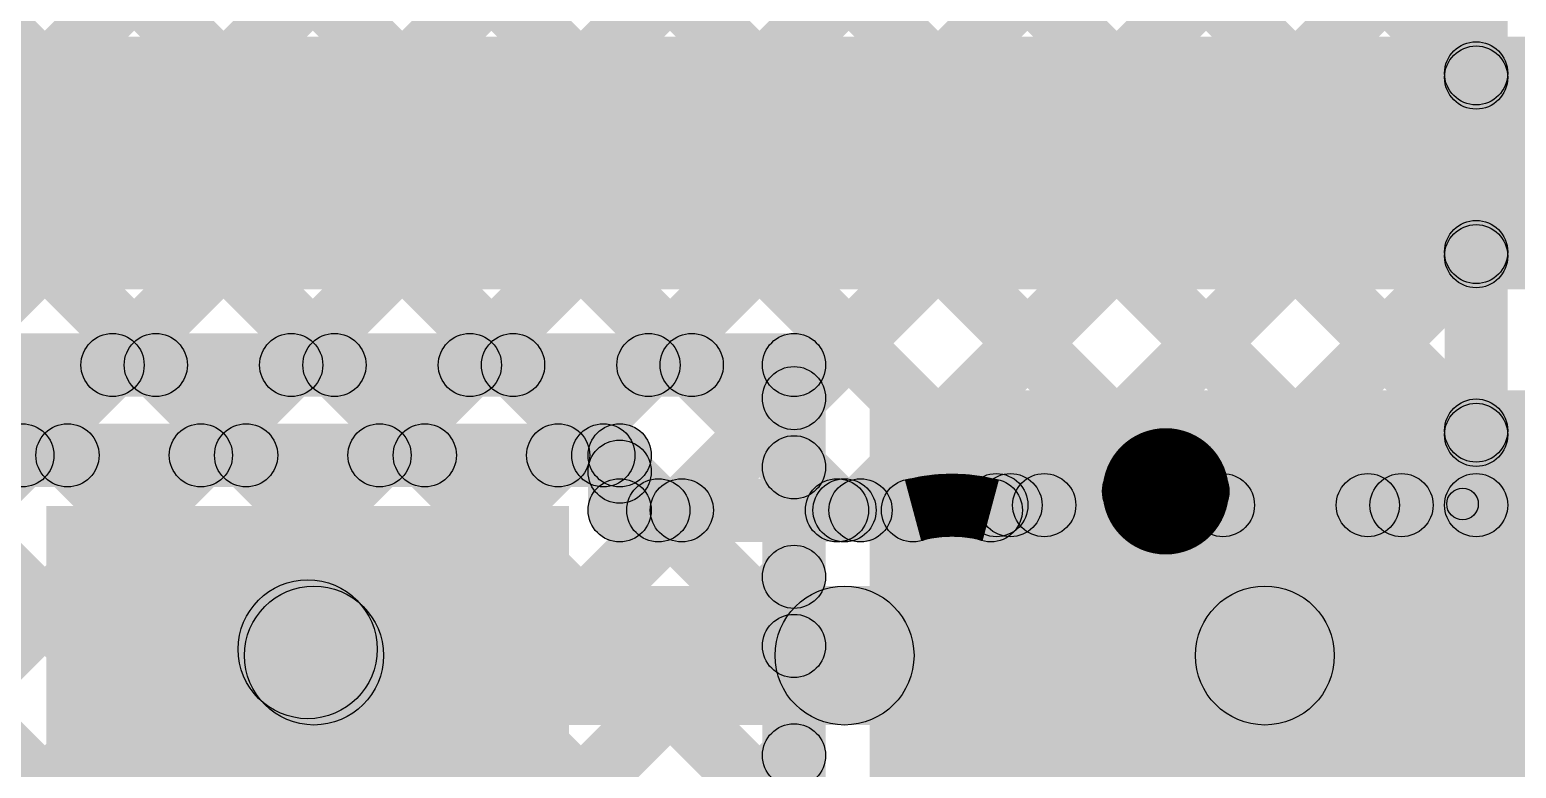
# Model space of a CAD drawing. Header units: millimetres. Extents: x -0.08 to 3.07, y -0.08 to 2.73.
# Drawn here: x 1.147 to 1.3824, y 0.8862 to 1.0031 of the extents above; entities that cross this region are included whole.
import ezdxf

# ---------------------------------------------------------------- set-up
doc = ezdxf.new("R2010")
doc.units = ezdxf.units.MM
doc.header["$MEASUREMENT"] = 0
for name, color, linetype in [('BottomLayer', 5, 'Continuous'), ('BottomPaste', 16, 'Continuous'), ('BottomSolder', 6, 'Continuous'), ('TopLayer', 1, 'Continuous'), ('TopOverlay', 2, 'Continuous'), ('TopPaste', 8, 'Continuous'), ('TopSolder', 216, 'Continuous'), ('ViaHoleLayer', 16, 'Continuous')]:
    doc.layers.add(name, color=color, linetype=linetype)

# ---------------------------------------------------------------- blocks, each defined once
blk = doc.blocks.new('NZT660A_36')
at = {"layer": 'TopLayer'}
blk.add_hatch(color=1, dxfattribs=at).paths.add_polyline_path([(0.07185, -0.08268), (0.10925, -0.08268), (0.10925, -0.15748), (0.07185, -0.15748)])
at = {"layer": 'TopPaste'}
blk.add_hatch(color=8, dxfattribs=at).paths.add_polyline_path([(0.07185, -0.08268), (0.10925, -0.08268), (0.10925, -0.15748), (0.07185, -0.15748)])
at = {"layer": 'TopSolder'}
blk.add_hatch(color=216, dxfattribs=at).paths.add_polyline_path([(0.06785, -0.07868), (0.11325, -0.07868), (0.11325, -0.16148), (0.06785, -0.16148)])
blk = doc.blocks.new('BQ2057WSNTR_56')
at = {"layer": 'TopLayer'}
blk.add_hatch(color=1, dxfattribs=at).paths.add_polyline_path([(-0.07579, 0.08681), (-0.07579, 0.06319), (-0.13681, 0.06319), (-0.13681, 0.08681)])
at = {"layer": 'TopOverlay'}
h = blk.add_hatch(color=2, dxfattribs=at)
edge = h.paths.add_edge_path()
edge.add_arc((-0.127, 0.101), 0.005, 0, 360)
h = blk.add_hatch(color=2, dxfattribs=at)
edge = h.paths.add_edge_path()
edge.add_arc((-0.117, 0.101), 0.005, 0, 360)
h = blk.add_hatch(color=2, dxfattribs=at)
edge = h.paths.add_edge_path()
edge.add_arc((-0.075, 0.099), 0.0025, 0, 360)
blk.add_hatch(color=2, dxfattribs=at).paths.add_polyline_path([(-0.075, 0.0965), (-0.075, 0.1015), (0.08, 0.1015), (0.08, 0.0965)])
at = {"layer": 'TopPaste'}
blk.add_hatch(color=8, dxfattribs=at).paths.add_polyline_path([(-0.07579, 0.08681), (-0.07579, 0.06319), (-0.13681, 0.06319), (-0.13681, 0.08681)])
at = {"layer": 'TopSolder'}
blk.add_hatch(color=216, dxfattribs=at).paths.add_polyline_path([(-0.07179, 0.09081), (-0.07179, 0.05919), (-0.14081, 0.05919), (-0.14081, 0.09081)])
at = {"layer": 'TopOverlay', "const_width": 0.01}
blk.add_lwpolyline([(-0.117, 0.101, 1), (-0.127, 0.101, 1)], format="xyb", close=True, dxfattribs=at)
at = {"layer": 'TopOverlay'}
for centre, radius in [((-0.127, 0.101), 0.005), ((-0.117, 0.101), 0.005), ((-0.075, 0.099), 0.0025)]:
    blk.add_circle(centre, radius, dxfattribs=at)
blk = doc.blocks.new('RES_0805_B_83')
at = {"layer": 'BottomLayer'}
for points in [[(-0.06, 0.025), (-0.02, 0.025), (-0.02, -0.025), (-0.06, -0.025)], [(0.02, 0.025), (0.06, 0.025), (0.06, -0.025), (0.02, -0.025)]]:
    blk.add_hatch(color=5, dxfattribs=at).paths.add_polyline_path(points)
at = {"layer": 'BottomPaste'}
for points in [[(-0.06, 0.025), (-0.02, 0.025), (-0.02, -0.025), (-0.06, -0.025)], [(0.02, 0.025), (0.06, 0.025), (0.06, -0.025), (0.02, -0.025)]]:
    blk.add_hatch(color=16, dxfattribs=at).paths.add_polyline_path(points)
at = {"layer": 'BottomSolder'}
for points in [[(-0.064, 0.029), (-0.016, 0.029), (-0.016, -0.029), (-0.064, -0.029)], [(0.016, 0.029), (0.064, 0.029), (0.064, -0.029), (0.016, -0.029)]]:
    blk.add_hatch(color=6, dxfattribs=at).paths.add_polyline_path(points)

msp = doc.modelspace()

# ---------------------------------------------------------------- hatches: boundary and pattern name
at = {"layer": 'BottomLayer'}
for points in [[(1.009, 0.962), (1.009, 1.002), (1.582, 1.002), (1.582, 0.962)], [(0.9695, 0.66746), (0.96242, 0.67454), (1.24142, 0.95354), (1.2485, 0.94646)], [(0.97041, 0.69667), (0.96334, 0.70374), (1.21314, 0.95354), (1.22021, 0.94646)], [(0.97054, 0.72507), (0.96346, 0.73214), (1.18486, 0.95354), (1.19193, 0.94646)], [(0.97054, 0.75336), (0.96346, 0.76043), (1.15657, 0.95354), (1.16364, 0.94646)], [(1.02225, 0.945), (1.02225, 0.955), (1.268, 0.955), (1.268, 0.945)], [(1.07856, 0.94646), (1.08564, 0.95354), (1.23654, 0.80264), (1.22946, 0.79556)], [(1.10685, 0.94646), (1.11392, 0.95354), (1.23654, 0.83092), (1.22946, 0.82385)], [(1.13513, 0.94646), (1.1422, 0.95354), (1.23654, 0.8592), (1.22946, 0.85213)], [(1.16342, 0.94646), (1.17049, 0.95354), (1.25949, 0.86454), (1.25242, 0.85746)], [(1.1917, 0.94646), (1.19877, 0.95354), (1.27154, 0.88077), (1.26446, 0.8737)], [(1.21999, 0.94646), (1.22706, 0.95354), (1.27154, 0.90906), (1.26446, 0.90199)], [(1.24827, 0.94646), (1.25534, 0.95354), (1.27154, 0.93734), (1.26446, 0.93027)], [(1.273, 0.861), (1.263, 0.861), (1.263, 0.95), (1.273, 0.95)], [(0.99778, 0.66746), (0.99071, 0.67454), (1.26446, 0.94829), (1.27154, 0.94122)], [(1.391, 0.946), (1.28, 0.946), (1.28, 0.866), (1.391, 0.866)], [(1.02606, 0.66746), (1.01899, 0.67454), (1.26446, 0.92001), (1.27154, 0.91294)], [(1.24435, 0.85746), (1.23728, 0.86454), (1.26446, 0.89172), (1.27154, 0.88465)]]:
    msp.add_hatch(color=5, dxfattribs=at).paths.add_polyline_path(points)
h = msp.add_hatch(color=5, dxfattribs=at)
edge = h.paths.add_edge_path()
edge.add_arc((1.16011, 0.95), 0.005, 0, 360)
h = msp.add_hatch(color=5, dxfattribs=at)
edge = h.paths.add_edge_path()
edge.add_arc((1.16695, 0.95), 0.005, 0, 360)
h = msp.add_hatch(color=5, dxfattribs=at)
edge = h.paths.add_edge_path()
edge.add_arc((1.18839, 0.95), 0.005, 0, 360)
h = msp.add_hatch(color=5, dxfattribs=at)
edge = h.paths.add_edge_path()
edge.add_arc((1.19524, 0.95), 0.005, 0, 360)
h = msp.add_hatch(color=5, dxfattribs=at)
edge = h.paths.add_edge_path()
edge.add_arc((1.21668, 0.95), 0.005, 0, 360)
h = msp.add_hatch(color=5, dxfattribs=at)
edge = h.paths.add_edge_path()
edge.add_arc((1.22352, 0.95), 0.005, 0, 360)
h = msp.add_hatch(color=5, dxfattribs=at)
edge = h.paths.add_edge_path()
edge.add_arc((1.24496, 0.95), 0.005, 0, 360)
h = msp.add_hatch(color=5, dxfattribs=at)
edge = h.paths.add_edge_path()
edge.add_arc((1.25181, 0.95), 0.005, 0, 360)
h = msp.add_hatch(color=5, dxfattribs=at)
edge = h.paths.add_edge_path()
edge.add_arc((1.268, 0.95), 0.005, 0, 360)
h = msp.add_hatch(color=5, dxfattribs=at)
edge = h.paths.add_edge_path()
edge.add_arc((1.268, 0.95), 0.005, 0, 360)
h = msp.add_hatch(color=5, dxfattribs=at)
edge = h.paths.add_edge_path()
edge.add_arc((1.268, 0.94476), 0.005, 0, 360)
h = msp.add_hatch(color=5, dxfattribs=at)
edge = h.paths.add_edge_path()
edge.add_arc((1.268, 0.93381), 0.005, 0, 360)
h = msp.add_hatch(color=5, dxfattribs=at)
edge = h.paths.add_edge_path()
edge.add_arc((1.268, 0.91647), 0.005, 0, 360)
h = msp.add_hatch(color=5, dxfattribs=at)
edge = h.paths.add_edge_path()
edge.add_arc((1.293, 0.904), 0.01181, 0, 360)
h = msp.add_hatch(color=5, dxfattribs=at)
edge = h.paths.add_edge_path()
edge.add_arc((1.268, 0.90552), 0.005, 0, 360)
h = msp.add_hatch(color=5, dxfattribs=at)
edge = h.paths.add_edge_path()
edge.add_arc((1.268, 0.88819), 0.005, 0, 360)
at = {"layer": 'TopLayer'}
for points in [[(1.14934, 0.93217), (1.14227, 0.93924), (1.31457, 1.11154), (1.32164, 1.10446)], [(1.17763, 0.93217), (1.17056, 0.93924), (1.34286, 1.11154), (1.34993, 1.10446)], [(1.20591, 0.93217), (1.19884, 0.93924), (1.37114, 1.11154), (1.37821, 1.10446)], [(1.23169, 1.10446), (1.23876, 1.11154), (1.37954, 0.97076), (1.37246, 0.96369)], [(1.25998, 1.10446), (1.26705, 1.11154), (1.37954, 0.99905), (1.37246, 0.99198)], [(1.381, 0.92781), (1.371, 0.92781), (1.371, 1.108), (1.381, 1.108)], [(1.22246, 1.08541), (1.22954, 1.09248), (1.37954, 0.94248), (1.37246, 0.93541)], [(1.2342, 0.93217), (1.22713, 0.93924), (1.37246, 1.08458), (1.37954, 1.0775)], [(1.22246, 1.05712), (1.22954, 1.06419), (1.36238, 0.93135), (1.35531, 0.92428)], [(1.25378, 0.92346), (1.24671, 0.93054), (1.37246, 1.05629), (1.37954, 1.04922)], [(1.04796, 1.03364), (1.05503, 1.04071), (1.1565, 0.93924), (1.14943, 0.93217)], [(1.07624, 1.03364), (1.08331, 1.04071), (1.18479, 0.93924), (1.17772, 0.93217)], [(1.09494, 0.93433), (1.08787, 0.9414), (1.183, 1.03654), (1.19007, 1.02946)], [(1.10936, 0.92046), (1.10229, 0.92754), (1.21129, 1.03654), (1.21836, 1.02946)], [(1.1087, 1.02946), (1.11577, 1.03654), (1.21307, 0.93924), (1.206, 0.93217)], [(1.13699, 1.02946), (1.14406, 1.03654), (1.24136, 0.93924), (1.23429, 0.93217)], [(1.16527, 1.02946), (1.17234, 1.03654), (1.27834, 0.93054), (1.27127, 0.92346)], [(1.19355, 1.02946), (1.20063, 1.03654), (1.30581, 0.93135), (1.29874, 0.92428)], [(1.22184, 1.02946), (1.22891, 1.03654), (1.3341, 0.93135), (1.32703, 0.92428)], [(1.28206, 0.92346), (1.27499, 0.93054), (1.37246, 1.02801), (1.37954, 1.02094)], [(1.31116, 0.92428), (1.30409, 0.93135), (1.37246, 0.99972), (1.37954, 0.99265)], [(1.33944, 0.92428), (1.33237, 0.93135), (1.37246, 0.97144), (1.37954, 0.96437)], [(1.36773, 0.92428), (1.36066, 0.93135), (1.37246, 0.94315), (1.37954, 0.93608)], [(1.14513, 0.92796), (1.13806, 0.93503), (1.14227, 0.93924), (1.14934, 0.93217)], [(1.1416, 0.9307), (1.1416, 0.9407), (1.2404, 0.9407), (1.2404, 0.9307)], [(1.23429, 0.93217), (1.24136, 0.93924), (1.24394, 0.93666), (1.23687, 0.92958)], [(1.2454, 0.927), (1.2354, 0.927), (1.2354, 0.9357), (1.2454, 0.9357)], [(1.23687, 0.92958), (1.24394, 0.93666), (1.25006, 0.93054), (1.24299, 0.92346)], [(1.30004, 0.92281), (1.30004, 0.93281), (1.376, 0.93281), (1.376, 0.92281)], [(1.2404, 0.922), (1.2404, 0.932), (1.276, 0.932), (1.276, 0.922)], [(1.276, 0.922), (1.276, 0.932), (1.28684, 0.932), (1.28684, 0.922)], [(1.192, 0.893), (1.192, 0.915), (1.276, 0.915), (1.276, 0.893)], [(1.276, 0.893), (1.276, 0.915), (1.34255, 0.915), (1.34255, 0.893)], [(1.18322, 0.89722), (1.19878, 0.91278), (1.19978, 0.91178), (1.18422, 0.89622)]]:
    msp.add_hatch(color=1, dxfattribs=at).paths.add_polyline_path(points)
h = msp.add_hatch(color=1, dxfattribs=at)
edge = h.paths.add_edge_path()
edge.add_arc((1.376, 0.99619), 0.005, 0, 360)
h = msp.add_hatch(color=1, dxfattribs=at)
edge = h.paths.add_edge_path()
edge.add_arc((1.376, 0.99551), 0.005, 0, 360)
h = msp.add_hatch(color=1, dxfattribs=at)
edge = h.paths.add_edge_path()
edge.add_arc((1.376, 0.9679), 0.005, 0, 360)
h = msp.add_hatch(color=1, dxfattribs=at)
edge = h.paths.add_edge_path()
edge.add_arc((1.376, 0.96723), 0.005, 0, 360)
h = msp.add_hatch(color=1, dxfattribs=at)
edge = h.paths.add_edge_path()
edge.add_arc((1.376, 0.93962), 0.005, 0, 360)
h = msp.add_hatch(color=1, dxfattribs=at)
edge = h.paths.add_edge_path()
edge.add_arc((1.376, 0.93894), 0.005, 0, 360)
h = msp.add_hatch(color=1, dxfattribs=at)
edge = h.paths.add_edge_path()
edge.add_arc((1.14581, 0.9357), 0.005, 0, 360)
h = msp.add_hatch(color=1, dxfattribs=at)
edge = h.paths.add_edge_path()
edge.add_arc((1.14581, 0.9357), 0.005, 0, 360)
h = msp.add_hatch(color=1, dxfattribs=at)
edge = h.paths.add_edge_path()
edge.add_arc((1.15297, 0.9357), 0.005, 0, 360)
h = msp.add_hatch(color=1, dxfattribs=at)
edge = h.paths.add_edge_path()
edge.add_arc((1.17409, 0.9357), 0.005, 0, 360)
h = msp.add_hatch(color=1, dxfattribs=at)
edge = h.paths.add_edge_path()
edge.add_arc((1.18125, 0.9357), 0.005, 0, 360)
h = msp.add_hatch(color=1, dxfattribs=at)
edge = h.paths.add_edge_path()
edge.add_arc((1.20238, 0.9357), 0.005, 0, 360)
h = msp.add_hatch(color=1, dxfattribs=at)
edge = h.paths.add_edge_path()
edge.add_arc((1.20954, 0.9357), 0.005, 0, 360)
h = msp.add_hatch(color=1, dxfattribs=at)
edge = h.paths.add_edge_path()
edge.add_arc((1.23066, 0.9357), 0.005, 0, 360)
h = msp.add_hatch(color=1, dxfattribs=at)
edge = h.paths.add_edge_path()
edge.add_arc((1.23782, 0.9357), 0.005, 0, 360)
h = msp.add_hatch(color=1, dxfattribs=at)
edge = h.paths.add_edge_path()
edge.add_arc((1.23782, 0.9357), 0.005, 0, 360)
h = msp.add_hatch(color=1, dxfattribs=at)
edge = h.paths.add_edge_path()
edge.add_arc((1.2404, 0.9357), 0.005, 0, 360)
h = msp.add_hatch(color=1, dxfattribs=at)
edge = h.paths.add_edge_path()
edge.add_arc((1.2404, 0.9357), 0.005, 0, 360)
h = msp.add_hatch(color=1, dxfattribs=at)
edge = h.paths.add_edge_path()
edge.add_arc((1.2404, 0.93312), 0.005, 0, 360)
h = msp.add_hatch(color=1, dxfattribs=at)
edge = h.paths.add_edge_path()
edge.add_arc((1.2404, 0.93312), 0.005, 0, 360)
h = msp.add_hatch(color=1, dxfattribs=at)
edge = h.paths.add_edge_path()
edge.add_arc((1.30004, 0.92781), 0.005, 0, 360)
h = msp.add_hatch(color=1, dxfattribs=at)
edge = h.paths.add_edge_path()
edge.add_arc((1.30228, 0.92781), 0.005, 0, 360)
h = msp.add_hatch(color=1, dxfattribs=at)
edge = h.paths.add_edge_path()
edge.add_arc((1.30762, 0.92781), 0.005, 0, 360)
h = msp.add_hatch(color=1, dxfattribs=at)
edge = h.paths.add_edge_path()
edge.add_arc((1.33056, 0.92781), 0.005, 0, 360)
h = msp.add_hatch(color=1, dxfattribs=at)
edge = h.paths.add_edge_path()
edge.add_arc((1.33591, 0.92781), 0.005, 0, 360)
h = msp.add_hatch(color=1, dxfattribs=at)
edge = h.paths.add_edge_path()
edge.add_arc((1.35885, 0.92781), 0.005, 0, 360)
h = msp.add_hatch(color=1, dxfattribs=at)
edge = h.paths.add_edge_path()
edge.add_arc((1.36419, 0.92781), 0.005, 0, 360)
h = msp.add_hatch(color=1, dxfattribs=at)
edge = h.paths.add_edge_path()
edge.add_arc((1.376, 0.92781), 0.005, 0, 360)
h = msp.add_hatch(color=1, dxfattribs=at)
edge = h.paths.add_edge_path()
edge.add_arc((1.376, 0.92781), 0.005, 0, 360)
h = msp.add_hatch(color=1, dxfattribs=at)
edge = h.paths.add_edge_path()
edge.add_arc((1.2404, 0.927), 0.005, 0, 360)
h = msp.add_hatch(color=1, dxfattribs=at)
edge = h.paths.add_edge_path()
edge.add_arc((1.2404, 0.927), 0.005, 0, 360)
h = msp.add_hatch(color=1, dxfattribs=at)
edge = h.paths.add_edge_path()
edge.add_arc((1.24652, 0.927), 0.005, 0, 360)
h = msp.add_hatch(color=1, dxfattribs=at)
edge = h.paths.add_edge_path()
edge.add_arc((1.25024, 0.927), 0.005, 0, 360)
h = msp.add_hatch(color=1, dxfattribs=at)
edge = h.paths.add_edge_path()
edge.add_arc((1.27481, 0.927), 0.005, 0, 360)
h = msp.add_hatch(color=1, dxfattribs=at)
edge = h.paths.add_edge_path()
edge.add_arc((1.276, 0.927), 0.005, 0, 360)
h = msp.add_hatch(color=1, dxfattribs=at)
edge = h.paths.add_edge_path()
edge.add_arc((1.276, 0.927), 0.005, 0, 360)
h = msp.add_hatch(color=1, dxfattribs=at)
edge = h.paths.add_edge_path()
edge.add_arc((1.27853, 0.927), 0.005, 0, 360)
h = msp.add_hatch(color=1, dxfattribs=at)
edge = h.paths.add_edge_path()
edge.add_arc((1.28684, 0.927), 0.005, 0, 360)
h = msp.add_hatch(color=1, dxfattribs=at)
edge = h.paths.add_edge_path()
edge.add_arc((1.28684, 0.927), 0.005, 0, 360)
h = msp.add_hatch(color=1, dxfattribs=at)
edge = h.paths.add_edge_path()
edge.add_arc((1.29916, 0.927), 0.005, 0, 360)
h = msp.add_hatch(color=1, dxfattribs=at)
edge = h.paths.add_edge_path()
edge.add_arc((1.191, 0.905), 0.011, 0, 360)
h = msp.add_hatch(color=1, dxfattribs=at)
edge = h.paths.add_edge_path()
edge.add_arc((1.293, 0.904), 0.01181, 0, 360)
h = msp.add_hatch(color=1, dxfattribs=at)
edge = h.paths.add_edge_path()
edge.add_arc((1.192, 0.904), 0.011, 0, 360)
h = msp.add_hatch(color=1, dxfattribs=at)
edge = h.paths.add_edge_path()
edge.add_arc((1.192, 0.904), 0.011, 0, 360)
h = msp.add_hatch(color=1, dxfattribs=at)
edge = h.paths.add_edge_path()
edge.add_arc((1.276, 0.904), 0.011, 0, 360)
h = msp.add_hatch(color=1, dxfattribs=at)
edge = h.paths.add_edge_path()
edge.add_arc((1.276, 0.904), 0.011, 0, 360)
h = msp.add_hatch(color=1, dxfattribs=at)
edge = h.paths.add_edge_path()
edge.add_arc((1.34255, 0.904), 0.011, 0, 360)
at = {"layer": 'ViaHoleLayer'}
h = msp.add_hatch(color=16, dxfattribs=at)
edge = h.paths.add_edge_path()
edge.add_arc((1.293, 0.904), 0.00591, 0, 360)

# ---------------------------------------------------------------- linework, layer by layer
at = {"layer": 'BottomLayer'}
for centre in [(1.16011, 0.95), (1.16695, 0.95), (1.18839, 0.95), (1.19524, 0.95), (1.21668, 0.95), (1.22352, 0.95), (1.24496, 0.95), (1.25181, 0.95), (1.268, 0.95), (1.268, 0.95), (1.268, 0.94476), (1.268, 0.93381), (1.268, 0.91647), (1.268, 0.90552), (1.268, 0.88819)]:
    msp.add_circle(centre, 0.005, dxfattribs=at)
at = {"layer": 'TopLayer', "const_width": 0.01}
msp.add_lwpolyline([(1.28684, 0.927, -0.131624), (1.29916, 0.927)], format="xyb", dxfattribs=at)
at = {"layer": 'TopLayer'}
for centre, radius in [((1.376, 0.99619), 0.005), ((1.376, 0.99551), 0.005), ((1.376, 0.9679), 0.005), ((1.376, 0.96723), 0.005), ((1.376, 0.93962), 0.005), ((1.376, 0.93894), 0.005), ((1.14581, 0.9357), 0.005), ((1.14581, 0.9357), 0.005), ((1.15297, 0.9357), 0.005), ((1.17409, 0.9357), 0.005), ((1.18125, 0.9357), 0.005), ((1.20238, 0.9357), 0.005), ((1.20954, 0.9357), 0.005), ((1.23066, 0.9357), 0.005), ((1.23782, 0.9357), 0.005), ((1.23782, 0.9357), 0.005), ((1.2404, 0.9357), 0.005), ((1.2404, 0.9357), 0.005), ((1.2404, 0.93312), 0.005), ((1.2404, 0.93312), 0.005), ((1.30004, 0.92781), 0.005), ((1.30228, 0.92781), 0.005), ((1.30762, 0.92781), 0.005), ((1.33056, 0.92781), 0.005), ((1.33591, 0.92781), 0.005), ((1.35885, 0.92781), 0.005), ((1.36419, 0.92781), 0.005), ((1.376, 0.92781), 0.005), ((1.376, 0.92781), 0.005), ((1.2404, 0.927), 0.005), ((1.2404, 0.927), 0.005), ((1.24652, 0.927), 0.005), ((1.25024, 0.927), 0.005), ((1.27481, 0.927), 0.005), ((1.276, 0.927), 0.005), ((1.276, 0.927), 0.005), ((1.27853, 0.927), 0.005), ((1.28684, 0.927), 0.005), ((1.28684, 0.927), 0.005), ((1.29916, 0.927), 0.005), ((1.191, 0.905), 0.011), ((1.192, 0.904), 0.011), ((1.192, 0.904), 0.011), ((1.276, 0.904), 0.011), ((1.276, 0.904), 0.011), ((1.34255, 0.904), 0.011)]:
    msp.add_circle(centre, radius, dxfattribs=at)

# ---------------------------------------------------------------- block references
for name, p, rotation in [('NZT660A_36', (1.07092, 0.81445), 90), ('RES_0805_B_83', (1.41, 0.914), 360), ('BQ2057WSNTR_56', (1.44885, 0.829), 360)]:
    msp.add_blockref(name, p, dxfattribs=dict(rotation=rotation))

doc.saveas('drawing.dxf')
